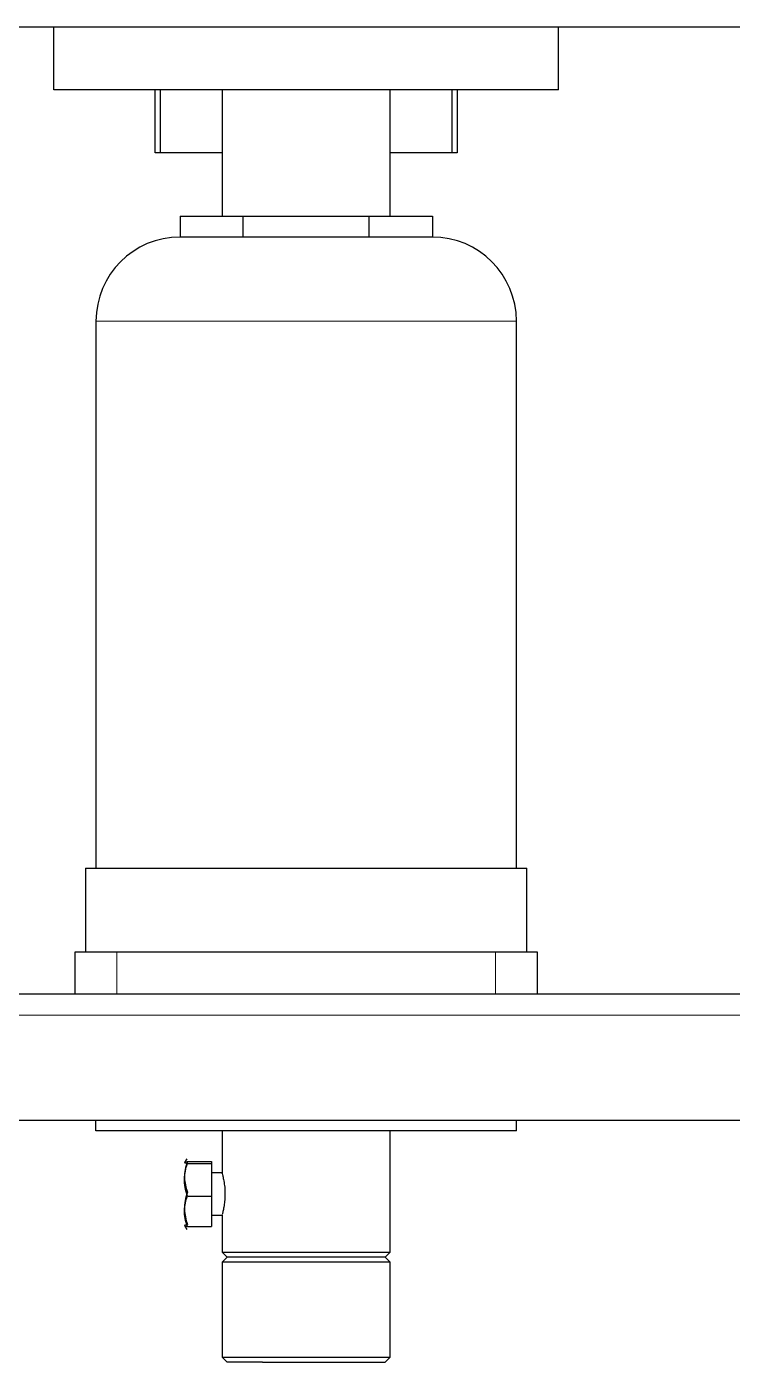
# Model space of a CAD drawing. Header units: millimetres. Extents: x 15 to 1184, y 5 to 836.
# Drawn here: x 459.5 to 502.1, y 561.5 to 642.1 of the extents above; entities that cross this region are included whole.
import ezdxf

# ---------------------------------------------------------------- set-up
doc = ezdxf.new("R2010")
doc.units = ezdxf.units.MM

msp = doc.modelspace()

# ---------------------------------------------------------------- linework, layer by layer
at = {"color": 7, "linetype": 'Continuous', "lineweight": 25}
for p, q in [((400.157, 642.099), (552.556, 642.099)), ((461.116, 638.289), (461.116, 642.099)), ((491.597, 638.289), (491.597, 642.099)), ((491.597, 638.289), (461.116, 638.289)), ((467.24, 634.479), (467.24, 638.289)), ((467.558, 634.479), (467.558, 638.289)), ((471.276, 638.289), (471.276, 630.669)), ((481.436, 630.669), (481.436, 638.289)), ((485.155, 638.289), (485.155, 634.479)), ((485.473, 638.289), (485.473, 634.479)), ((467.558, 634.479), (467.24, 634.479)), ((471.276, 634.479), (467.558, 634.479)), ((485.155, 634.479), (481.436, 634.479)), ((485.473, 634.479), (485.155, 634.479)), ((468.736, 630.669), (468.736, 629.399)), ((468.736, 630.669), (472.547, 630.669)), ((472.547, 629.399), (472.547, 630.669)), ((472.547, 630.669), (480.167, 630.669)), ((480.167, 629.399), (480.167, 630.669)), ((480.167, 630.669), (483.976, 630.669)), ((483.976, 630.669), (483.976, 629.399)), ((463.657, 624.319), (463.657, 591.299)), ((489.056, 591.299), (489.056, 624.319)), ((463.021, 591.299), (463.021, 586.219)), ((463.021, 591.299), (489.692, 591.299)), ((489.692, 586.219), (489.692, 591.299)), ((462.386, 586.219), (462.386, 583.679)), ((464.926, 586.219), (462.386, 586.219)), ((487.787, 586.219), (464.926, 586.219)), ((490.326, 586.219), (487.787, 586.219)), ((490.326, 583.679), (490.326, 586.219)), ((527.156, 583.679), (425.556, 583.679)), ((487.787, 583.679), (464.926, 583.679)), ((527.156, 576.059), (425.556, 576.059)), ((463.657, 575.424), (463.657, 576.059)), ((489.056, 575.424), (489.056, 576.059)), ((489.056, 575.424), (463.657, 575.424)), ((471.276, 575.424), (471.276, 572.884)), ((481.436, 568.109), (481.436, 575.424)), ((469.138, 573.747), (469.001, 573.509)), ((469.177, 573.576), (470.641, 573.576)), ((469.177, 573.455), (470.641, 573.455)), ((470.641, 573.576), (470.641, 573.455)), ((470.641, 573.455), (470.641, 571.493)), ((471.276, 572.884), (470.641, 572.884)), ((469.177, 571.493), (470.641, 571.493)), ((470.641, 571.493), (470.641, 569.651)), ((470.641, 570.344), (471.276, 570.344)), ((471.276, 570.344), (471.276, 568.109)), ((469.001, 569.719), (469.138, 569.481)), ((469.177, 569.651), (470.641, 569.651)), ((471.276, 568.109), (471.581, 567.804)), ((471.276, 568.109), (476.357, 568.109)), ((471.581, 567.804), (471.276, 567.499)), ((481.132, 567.804), (471.581, 567.804)), ((476.357, 568.109), (481.436, 568.109)), ((481.132, 567.804), (481.436, 568.109)), ((481.436, 567.499), (481.132, 567.804)), ((471.276, 567.499), (471.276, 561.759)), ((480.595, 567.499), (471.276, 567.499)), ((481.436, 567.499), (480.595, 567.499)), ((481.436, 561.759), (481.436, 567.499)), ((471.276, 561.759), (471.581, 561.454)), ((471.276, 561.759), (480.595, 561.759)), ((473.724, 561.454), (471.581, 561.454)), ((473.724, 561.454), (481.132, 561.454)), ((480.595, 561.759), (481.436, 561.759)), ((481.132, 561.454), (481.436, 561.759))]:
    msp.add_line(p, q, dxfattribs=at)
at = {"color": 8, "linetype": 'Continuous', "lineweight": 18}
for p, q in [((489.056, 624.319), (463.657, 624.319)), ((464.926, 583.679), (464.926, 586.219)), ((487.787, 586.219), (487.787, 583.679)), ((425.556, 582.409), (527.156, 582.409))]:
    msp.add_line(p, q, dxfattribs=at)
at = {"color": 7, "linetype": 'Continuous', "lineweight": 25}
for centre, start, end in [((468.736, 624.319), 90, 180), ((483.976, 624.319), 0, 90)]:
    msp.add_arc(centre, 5.08, start, end, dxfattribs=at)
for points, knots in [([(472.547, 629.399), (472.273, 629.399), (471.719, 629.399), (470.974, 629.399), (470.305, 629.399), (469.738, 629.399), (469.288, 629.399), (468.969, 629.399), (468.772, 629.399), (468.748, 629.399), (468.736, 629.399)], [0, 0, 0, 0, 0.121242, 0.245648, 0.372258, 0.5, 0.627742, 0.754352, 0.878759, 1, 1, 1, 1]), ([(476.357, 629.399), (476.025, 629.399), (475.36, 629.399), (474.379, 629.399), (473.428, 629.399), (472.839, 629.399), (472.547, 629.399)], [0, 0, 0, 0, 0.248926, 0.499999, 0.751076, 1, 1, 1, 1]), ([(480.167, 629.399), (479.874, 629.399), (479.285, 629.399), (478.334, 629.399), (477.353, 629.399), (476.688, 629.399), (476.357, 629.399)], [0, 0, 0, 0, 0.248927, 0.500001, 0.751074, 1, 1, 1, 1]), ([(483.976, 629.399), (483.965, 629.399), (483.941, 629.399), (483.744, 629.399), (483.425, 629.399), (482.975, 629.399), (482.408, 629.399), (481.739, 629.399), (480.994, 629.399), (480.44, 629.399), (480.167, 629.399)], [0, 0, 0, 0, 0.121242, 0.245648, 0.372259, 0.5, 0.627742, 0.754353, 0.878758, 1, 1, 1, 1]), ([(469.177, 573.576), (469.127, 573.417), (469.028, 573.093), (468.992, 572.615), (469.045, 572.157), (469.133, 571.876), (469.177, 571.735)], [0, 0, 0, 0, 0.2646126, 0.5349654, 0.7653528, 1, 1, 1, 1]), ([(469.177, 571.493), (469.127, 571.663), (469.028, 572.007), (468.992, 572.518), (469.045, 573.005), (469.133, 573.304), (469.177, 573.455)], [0, 0, 0, 0, 0.2646144, 0.5349672, 0.7653544, 1, 1, 1, 1]), ([(469.177, 573.455), (469.13, 573.465), (469.037, 573.485), (468.991, 573.516), (469.036, 573.546), (469.129, 573.566), (469.177, 573.576)], [0, 0, 0, 0, 0.247728, 0.499997, 0.747254, 1, 1, 1, 1]), ([(471.278, 572.86), (471.277, 572.862), (471.271, 572.886), (471.296, 572.793), (471.348, 572.583), (471.411, 572.24), (471.446, 571.894), (471.449, 571.683), (471.45, 571.613)], [0, 0, 0, 0, 0.016241, 0.238096, 0.460712, 0.68576, 0.89585, 1, 1, 1, 1]), ([(469.177, 571.735), (469.127, 571.564), (469.028, 571.22), (468.992, 570.71), (469.045, 570.222), (469.133, 569.923), (469.177, 569.772)], [0, 0, 0, 0, 0.264614, 0.534965, 0.765352, 1, 1, 1, 1]), ([(469.177, 569.651), (469.127, 569.811), (469.028, 570.134), (468.992, 570.613), (469.045, 571.071), (469.133, 571.351), (469.177, 571.493)], [0, 0, 0, 0, 0.264615, 0.534965, 0.765353, 1, 1, 1, 1]), ([(471.45, 571.613), (471.447, 571.492), (471.441, 571.242), (471.395, 570.89), (471.338, 570.6), (471.287, 570.4), (471.281, 570.378), (471.278, 570.368)], [0, 0, 0, 0, 0.179645, 0.370617, 0.578218, 0.790429, 1, 1, 1, 1]), ([(469.177, 569.772), (469.13, 569.762), (469.037, 569.742), (468.991, 569.712), (469.036, 569.681), (469.129, 569.661), (469.177, 569.651)], [0, 0, 0, 0, 0.247728, 0.499997, 0.747254, 1, 1, 1, 1])]:
    msp.add_open_spline(points, degree=3, knots=knots, dxfattribs=at)

doc.saveas('drawing.dxf')
